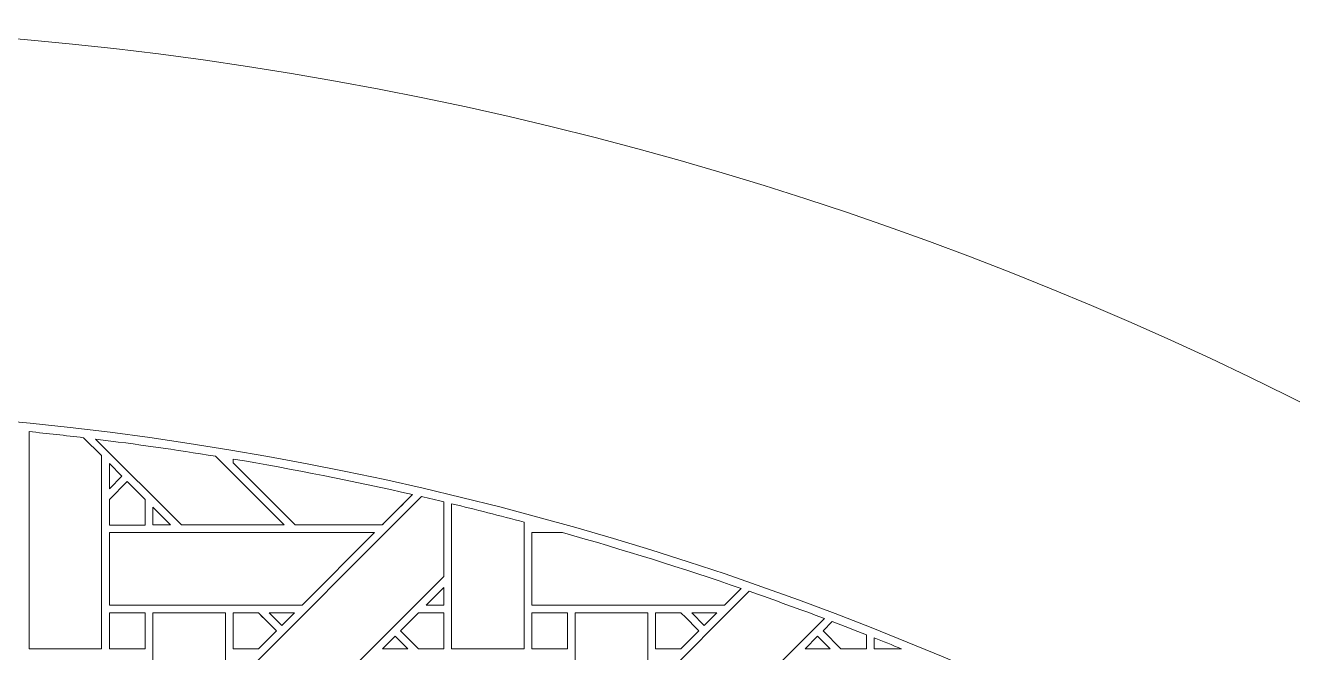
# Model space of a CAD drawing. Header units: inches. Extents: x 4.4 to 20.4, y 1.1 to 17.1.
# Drawn here: x 13.103 to 15.949, y 15.687 to 17.095 of the extents above; entities that cross this region are included whole.
import ezdxf

# ---------------------------------------------------------------- set-up
doc = ezdxf.new("R2010")
doc.units = ezdxf.units.IN
doc.header["$MEASUREMENT"] = 0
doc.layers.add('Design', color=7, linetype='Continuous', lineweight=0)

msp = doc.modelspace()

# ---------------------------------------------------------------- linework, layer by layer
at = {"layer": 'Design'}
for points, knots in [([(12.3829, 17.0948), (7.9646, 17.0948), (4.3829, 13.513), (4.3829, 9.0948), (4.3829, 4.6765), (7.9646, 1.0948), (12.3829, 1.0948), (16.8011, 1.0948), (20.3829, 4.6765), (20.3829, 9.0948), (20.3829, 13.513), (16.8011, 17.0948), (12.3829, 17.0948)], [0, 0, 0, 0, 1, 1, 1, 2, 2, 2, 3, 3, 3, 4, 4, 4, 4]), ([(12.3829, 16.2388), (8.4373, 16.2388), (5.2388, 13.0403), (5.2388, 9.0948), (5.2388, 5.1492), (8.4373, 1.9507), (12.3829, 1.9507), (16.3284, 1.9507), (19.5269, 5.1492), (19.5269, 9.0948), (19.5269, 13.0403), (16.3284, 16.2388), (12.3829, 16.2388)], [0, 0, 0, 0, 1, 1, 1, 2, 2, 2, 3, 3, 3, 4, 4, 4, 4]), ([(13.2336, 16.1694), (13.2336, 16.1694), (13.274, 16.1292), (13.274, 16.1292), (13.274, 16.1292), (13.274, 15.6955), (13.274, 15.6955), (13.274, 15.6955), (13.1112, 15.6955), (13.1112, 15.6955), (13.1112, 15.6955), (13.1112, 16.183), (13.1112, 16.183), (13.1521, 16.1788), (13.1929, 16.1742), (13.2336, 16.1694)], [0, 0, 0, 0, 1, 1, 1, 2, 2, 2, 3, 3, 3, 4, 4, 4, 5, 5, 5, 5]), ([(13.6841, 15.9735), (13.6841, 15.9735), (13.4531, 15.9735), (13.4531, 15.9735), (13.4531, 15.9735), (13.2605, 16.1661), (13.2605, 16.1661), (13.3508, 16.155), (13.4406, 16.1422), (13.5298, 16.1278), (13.5298, 16.1278), (13.6841, 15.9735), (13.6841, 15.9735)], [0, 0, 0, 0, 1, 1, 1, 2, 2, 2, 3, 3, 3, 4, 4, 4, 4]), ([(13.2913, 16.0549), (13.2913, 16.0549), (13.2913, 16.1117), (13.2913, 16.1117), (13.2913, 16.1117), (13.3195, 16.0831), (13.3195, 16.0831), (13.3195, 16.0831), (13.2913, 16.0549), (13.2913, 16.0549)], [0, 0, 0, 0, 1, 1, 1, 2, 2, 2, 3, 3, 3, 3]), ([(13.9723, 16.0417), (13.9402, 16.0097), (13.9087, 15.9782), (13.9041, 15.9736), (13.9041, 15.9736), (13.7084, 15.9736), (13.7084, 15.9736), (13.7084, 15.9736), (13.5691, 16.1128), (13.5691, 16.1128), (13.5691, 16.1128), (13.5691, 16.1214), (13.5691, 16.1214), (13.7049, 16.0986), (13.8393, 16.072), (13.9723, 16.0417)], [0, 0, 0, 0, 1, 1, 1, 2, 2, 2, 3, 3, 3, 4, 4, 4, 5, 5, 5, 5]), ([(13.9723, 16.0417), (13.9723, 16.0417), (13.9041, 15.9736), (13.9041, 15.9736), (13.9041, 15.9736), (13.7084, 15.9736), (13.7084, 15.9736), (13.7084, 15.9736), (13.5691, 16.1128), (13.5691, 16.1128), (13.5691, 16.1128), (13.5691, 16.1214), (13.5691, 16.1214), (13.7049, 16.0986), (13.8393, 16.072), (13.9723, 16.0417)], [0, 0, 0, 0, 1, 1, 1, 2, 2, 2, 3, 3, 3, 4, 4, 4, 5, 5, 5, 5]), ([(13.2913, 15.9733), (13.2913, 15.9733), (13.2913, 16.0306), (13.2913, 16.0306), (13.2913, 16.0306), (13.3316, 16.071), (13.3316, 16.071), (13.3316, 16.071), (13.3719, 16.0306), (13.3719, 16.0306), (13.3719, 16.0306), (13.3719, 15.9733), (13.3719, 15.9733), (13.3719, 15.9733), (13.2913, 15.9733), (13.2913, 15.9733)], [0, 0, 0, 0, 1, 1, 1, 2, 2, 2, 3, 3, 3, 4, 4, 4, 5, 5, 5, 5]), ([(13.3316, 16.071), (13.3316, 16.071), (13.3719, 16.0306), (13.3719, 16.0306), (13.3719, 16.0306), (13.3719, 15.9733), (13.3719, 15.9733), (13.3719, 15.9733), (13.2913, 15.9733), (13.2913, 15.9733), (13.2913, 15.9733), (13.2913, 16.0306), (13.2913, 16.0306), (13.2913, 16.0306), (13.3316, 16.071), (13.3316, 16.071)], [0, 0, 0, 0, 1, 1, 1, 2, 2, 2, 3, 3, 3, 4, 4, 4, 5, 5, 5, 5]), ([(14.0428, 16.0252), (14.0428, 16.0252), (14.0428, 15.8577), (14.0428, 15.8577), (14.0428, 15.8577), (13.5691, 15.3841), (13.5691, 15.3841), (13.5691, 15.3841), (13.5691, 15.6142), (13.5691, 15.6142), (13.5691, 15.6142), (13.9923, 16.0372), (13.9923, 16.0372), (14.0091, 16.0333), (14.026, 16.0293), (14.0428, 16.0252)], [0, 0, 0, 0, 1, 1, 1, 2, 2, 2, 3, 3, 3, 4, 4, 4, 5, 5, 5, 5]), ([(13.3892, 15.9735), (13.3892, 15.9735), (13.3892, 16.0133), (13.3892, 16.0133), (13.3892, 16.0133), (13.4289, 15.9735), (13.4289, 15.9735), (13.4289, 15.9735), (13.3892, 15.9735), (13.3892, 15.9735)], [0, 0, 0, 0, 1, 1, 1, 2, 2, 2, 3, 3, 3, 3]), ([(14.2227, 15.9798), (14.2227, 15.9798), (14.2227, 15.6955), (14.2227, 15.6955), (14.2227, 15.6955), (14.0599, 15.6955), (14.0599, 15.6955), (14.0599, 15.6955), (14.0599, 16.0212), (14.0599, 16.0212), (14.1144, 16.008), (14.1687, 15.9942), (14.2227, 15.9798)], [0, 0, 0, 0, 1, 1, 1, 2, 2, 2, 3, 3, 3, 4, 4, 4, 4]), ([(13.887, 15.9563), (13.887, 15.9563), (13.7242, 15.7936), (13.7242, 15.7936), (13.7242, 15.7936), (13.2913, 15.7936), (13.2913, 15.7936), (13.2913, 15.7936), (13.2913, 15.9563), (13.2913, 15.9563), (13.2913, 15.9563), (13.887, 15.9563), (13.887, 15.9563)], [0, 0, 0, 0, 1, 1, 1, 2, 2, 2, 3, 3, 3, 4, 4, 4, 4]), ([(14.24, 15.9563), (14.24, 15.9563), (14.309, 15.9563), (14.309, 15.9563), (14.4444, 15.9183), (14.5782, 15.8764), (14.7103, 15.8308), (14.7103, 15.8308), (14.673, 15.7936), (14.673, 15.7936), (14.673, 15.7936), (14.24, 15.7936), (14.24, 15.7936), (14.24, 15.7936), (14.24, 15.9563), (14.24, 15.9563)], [0, 0, 0, 0, 1, 1, 1, 2, 2, 2, 3, 3, 3, 4, 4, 4, 5, 5, 5, 5]), ([(14.003, 15.7936), (14.003, 15.7936), (14.0428, 15.8334), (14.0428, 15.8334), (14.0428, 15.8334), (14.0428, 15.7936), (14.0428, 15.7936), (14.0428, 15.7936), (14.003, 15.7936), (14.003, 15.7936)], [0, 0, 0, 0, 1, 1, 1, 2, 2, 2, 3, 3, 3, 3]), ([(14.8972, 15.7634), (14.8972, 15.7634), (14.5179, 15.3841), (14.5179, 15.3841), (14.5179, 15.3841), (14.5179, 15.6142), (14.5179, 15.6142), (14.5179, 15.6142), (14.7283, 15.8246), (14.7283, 15.8246), (14.7849, 15.8049), (14.8412, 15.7845), (14.8972, 15.7634)], [0, 0, 0, 0, 1, 1, 1, 2, 2, 2, 3, 3, 3, 4, 4, 4, 4]), ([(13.2913, 15.6956), (13.2913, 15.6956), (13.2913, 15.7763), (13.2913, 15.7763), (13.2913, 15.7763), (13.3715, 15.7763), (13.3715, 15.7763), (13.3715, 15.7763), (13.3715, 15.6956), (13.3715, 15.6956), (13.3715, 15.6956), (13.2913, 15.6956), (13.2913, 15.6956)], [0, 0, 0, 0, 1, 1, 1, 2, 2, 2, 3, 3, 3, 4, 4, 4, 4]), ([(13.3715, 15.7763), (13.3715, 15.7763), (13.3715, 15.6956), (13.3715, 15.6956), (13.3715, 15.6956), (13.2913, 15.6956), (13.2913, 15.6956), (13.2913, 15.6956), (13.2913, 15.7763), (13.2913, 15.7763), (13.2913, 15.7763), (13.3715, 15.7763), (13.3715, 15.7763)], [0, 0, 0, 0, 1, 1, 1, 2, 2, 2, 3, 3, 3, 4, 4, 4, 4]), ([(13.552, 15.1812), (13.552, 15.1812), (13.3891, 15.3441), (13.3891, 15.3441), (13.3891, 15.3441), (13.3891, 15.7763), (13.3891, 15.7763), (13.3891, 15.7763), (13.552, 15.7763), (13.552, 15.7763), (13.552, 15.7763), (13.552, 15.1812), (13.552, 15.1812)], [0, 0, 0, 0, 1, 1, 1, 2, 2, 2, 3, 3, 3, 4, 4, 4, 4]), ([(13.5691, 15.6956), (13.5691, 15.6956), (13.5691, 15.7763), (13.5691, 15.7763), (13.5691, 15.7763), (13.6262, 15.7763), (13.6262, 15.7763), (13.6313, 15.7712), (13.6621, 15.7404), (13.6665, 15.736), (13.6665, 15.736), (13.6261, 15.6956), (13.6261, 15.6956), (13.6261, 15.6956), (13.5691, 15.6956), (13.5691, 15.6956)], [0, 0, 0, 0, 1, 1, 1, 2, 2, 2, 3, 3, 3, 4, 4, 4, 5, 5, 5, 5]), ([(13.5691, 15.6956), (13.5691, 15.6956), (13.5691, 15.7763), (13.5691, 15.7763), (13.5691, 15.7763), (13.6262, 15.7763), (13.6262, 15.7763), (13.6314, 15.7711), (13.6623, 15.7403), (13.6665, 15.736), (13.6665, 15.736), (13.6261, 15.6956), (13.6261, 15.6956), (13.6261, 15.6956), (13.5691, 15.6956), (13.5691, 15.6956)], [0, 0, 0, 0, 1, 1, 1, 2, 2, 2, 3, 3, 3, 4, 4, 4, 5, 5, 5, 5]), ([(13.6505, 15.7763), (13.6505, 15.7763), (13.707, 15.7763), (13.707, 15.7763), (13.707, 15.7763), (13.6787, 15.7481), (13.6787, 15.7481), (13.6787, 15.7481), (13.6505, 15.7763), (13.6505, 15.7763)], [0, 0, 0, 0, 1, 1, 1, 2, 2, 2, 3, 3, 3, 3]), ([(13.9857, 15.6956), (13.9857, 15.6956), (13.9453, 15.7359), (13.9453, 15.7359), (13.9453, 15.7359), (13.9858, 15.7764), (13.9858, 15.7764), (13.9858, 15.7764), (14.0428, 15.7764), (14.0428, 15.7764), (14.0428, 15.7764), (14.0428, 15.6956), (14.0428, 15.6956), (14.0428, 15.6956), (13.9857, 15.6956), (13.9857, 15.6956)], [0, 0, 0, 0, 1, 1, 1, 2, 2, 2, 3, 3, 3, 4, 4, 4, 5, 5, 5, 5]), ([(14.0428, 15.7764), (14.0428, 15.7764), (14.0428, 15.6956), (14.0428, 15.6956), (14.0428, 15.6956), (13.9857, 15.6956), (13.9857, 15.6956), (13.9857, 15.6956), (13.9453, 15.7359), (13.9453, 15.7359), (13.9453, 15.7359), (13.9858, 15.7764), (13.9858, 15.7764), (13.9858, 15.7764), (14.0428, 15.7764), (14.0428, 15.7764)], [0, 0, 0, 0, 1, 1, 1, 2, 2, 2, 3, 3, 3, 4, 4, 4, 5, 5, 5, 5]), ([(14.24, 15.6956), (14.24, 15.6956), (14.24, 15.7763), (14.24, 15.7763), (14.24, 15.7763), (14.3203, 15.7763), (14.3203, 15.7763), (14.3203, 15.7763), (14.3203, 15.6956), (14.3203, 15.6956), (14.3203, 15.6956), (14.24, 15.6956), (14.24, 15.6956)], [0, 0, 0, 0, 1, 1, 1, 2, 2, 2, 3, 3, 3, 4, 4, 4, 4]), ([(14.24, 15.6956), (14.24, 15.6956), (14.24, 15.7763), (14.24, 15.7763), (14.24, 15.7763), (14.3203, 15.7763), (14.3203, 15.7763), (14.3203, 15.7763), (14.3203, 15.6956), (14.3203, 15.6956), (14.3203, 15.6956), (14.24, 15.6956), (14.24, 15.6956)], [0, 0, 0, 0, 1, 1, 1, 2, 2, 2, 3, 3, 3, 4, 4, 4, 4]), ([(14.5007, 15.1812), (14.5007, 15.1812), (14.3378, 15.3441), (14.3378, 15.3441), (14.3378, 15.3441), (14.3378, 15.7763), (14.3378, 15.7763), (14.3378, 15.7763), (14.5007, 15.7763), (14.5007, 15.7763), (14.5007, 15.7763), (14.5007, 15.1812), (14.5007, 15.1812)], [0, 0, 0, 0, 1, 1, 1, 2, 2, 2, 3, 3, 3, 4, 4, 4, 4]), ([(14.5179, 15.6956), (14.5179, 15.6956), (14.5179, 15.7763), (14.5179, 15.7763), (14.5179, 15.7763), (14.5749, 15.7763), (14.5749, 15.7763), (14.5801, 15.7712), (14.6108, 15.7404), (14.6153, 15.736), (14.6153, 15.736), (14.5748, 15.6956), (14.5748, 15.6956), (14.5748, 15.6956), (14.5179, 15.6956), (14.5179, 15.6956)], [0, 0, 0, 0, 1, 1, 1, 2, 2, 2, 3, 3, 3, 4, 4, 4, 5, 5, 5, 5]), ([(14.5179, 15.6956), (14.5179, 15.6956), (14.5179, 15.7763), (14.5179, 15.7763), (14.5179, 15.7763), (14.5749, 15.7763), (14.5749, 15.7763), (14.5801, 15.7712), (14.6108, 15.7404), (14.6153, 15.736), (14.6153, 15.736), (14.5748, 15.6956), (14.5748, 15.6956), (14.5748, 15.6956), (14.5179, 15.6956), (14.5179, 15.6956)], [0, 0, 0, 0, 1, 1, 1, 2, 2, 2, 3, 3, 3, 4, 4, 4, 5, 5, 5, 5]), ([(14.5993, 15.7763), (14.5993, 15.7763), (14.6557, 15.7763), (14.6557, 15.7763), (14.6557, 15.7763), (14.6275, 15.7481), (14.6275, 15.7481), (14.6275, 15.7481), (14.5993, 15.7763), (14.5993, 15.7763)], [0, 0, 0, 0, 1, 1, 1, 2, 2, 2, 3, 3, 3, 3]), ([(14.9344, 15.6956), (14.9344, 15.6956), (14.8941, 15.7359), (14.8941, 15.7359), (14.8941, 15.7359), (14.9149, 15.7567), (14.9149, 15.7567), (14.9405, 15.747), (14.9661, 15.7371), (14.9915, 15.7271), (14.9915, 15.7271), (14.9915, 15.6956), (14.9915, 15.6956), (14.9915, 15.6956), (14.9344, 15.6956), (14.9344, 15.6956)], [0, 0, 0, 0, 1, 1, 1, 2, 2, 2, 3, 3, 3, 4, 4, 4, 5, 5, 5, 5]), ([(14.9915, 15.6956), (14.9915, 15.6956), (14.9344, 15.6956), (14.9344, 15.6956), (14.9344, 15.6956), (14.8941, 15.7359), (14.8941, 15.7359), (14.8941, 15.7359), (14.9149, 15.7567), (14.9149, 15.7567), (14.9405, 15.747), (14.9661, 15.7371), (14.9915, 15.7271), (14.9915, 15.7271), (14.9915, 15.6956), (14.9915, 15.6956)], [0, 0, 0, 0, 1, 1, 1, 2, 2, 2, 3, 3, 3, 4, 4, 4, 5, 5, 5, 5]), ([(13.9615, 15.6955), (13.9615, 15.6955), (13.905, 15.6955), (13.905, 15.6955), (13.905, 15.6955), (13.9332, 15.7238), (13.9332, 15.7238), (13.9332, 15.7238), (13.9615, 15.6955), (13.9615, 15.6955)], [0, 0, 0, 0, 1, 1, 1, 2, 2, 2, 3, 3, 3, 3]), ([(14.8537, 15.6955), (14.8537, 15.6955), (14.8819, 15.7238), (14.8819, 15.7238), (14.8819, 15.7238), (14.9102, 15.6955), (14.9102, 15.6955), (14.9102, 15.6955), (14.8537, 15.6955), (14.8537, 15.6955)], [0, 0, 0, 0, 1, 1, 1, 2, 2, 2, 3, 3, 3, 3]), ([(15.0702, 15.6955), (15.0702, 15.6955), (15.0087, 15.6955), (15.0087, 15.6955), (15.0087, 15.6955), (15.0087, 15.7202), (15.0087, 15.7202), (15.0292, 15.7121), (15.0498, 15.7039), (15.0702, 15.6955)], [0, 0, 0, 0, 1, 1, 1, 2, 2, 2, 3, 3, 3, 3])]:
    msp.add_open_spline(points, degree=3, knots=knots, dxfattribs=at)

doc.saveas('drawing.dxf')
